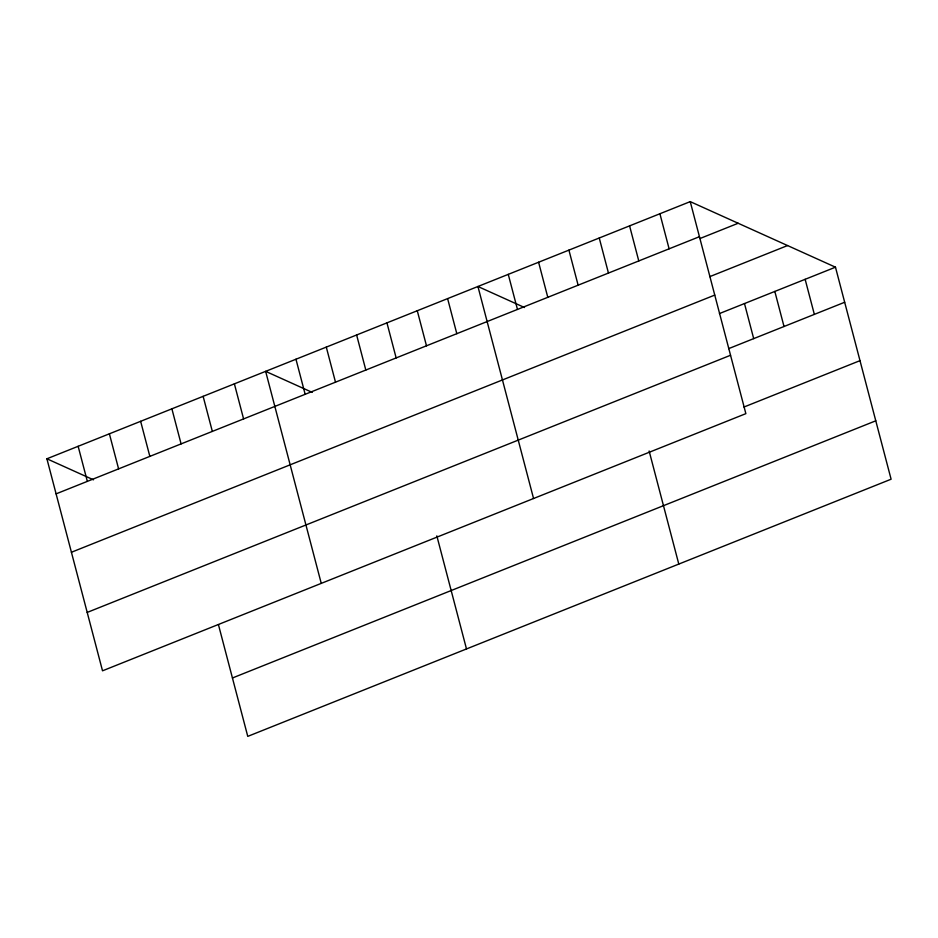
<?xml version="1.0" encoding="UTF-8"?>
<svg xmlns="http://www.w3.org/2000/svg" width="938" height="938" viewBox="0 0 938 938"><rect width="100%" height="100%" fill="white"/><g stroke="black" fill="none" stroke-linecap="round" stroke-linejoin="round"><path stroke-width="1.41" d="M690.239 201.623L745.862 413.646L102.523 670.811L46.9 458.788L690.239 201.623L835.477 267.189L891.1 479.212L247.761 736.377L218.448 624.661M56.104 493.857L699.443 236.693M699.924 238.545L738.171 223.256M709.749 276.651L787.545 245.557M71.417 552.259L714.756 295.083M719.434 313.573L835.477 267.189M728.638 348.643L844.681 302.259M87.199 612.42L730.55 355.256M743.951 407.033L859.994 360.649M232.436 677.986L875.775 420.81M524.53 307.523L477.934 286.489L533.558 498.512M312.237 392.389L265.642 371.354L321.253 583.377M46.9 458.788L93.495 479.822M805.144 279.313L814.348 314.382M774.823 291.437L784.016 326.506M744.491 303.56L753.695 338.63M659.906 213.747L669.111 248.816M629.586 225.87L638.778 260.94M599.253 237.994L608.457 273.064M649.131 450.99L678.795 564.078M568.92 250.118L578.125 285.187M538.6 262.241L547.792 297.311M508.267 274.365L517.471 309.434M447.614 298.612L456.806 333.682M417.281 310.736L426.485 345.805M386.948 322.86L396.153 357.929M436.827 535.856L466.491 648.944M356.628 334.983L365.82 370.053M326.295 347.107L335.499 382.176M295.962 359.231L305.167 394.3M234.383 383.841L243.587 418.911M203.136 396.34L212.34 431.41M171.889 408.827L181.093 443.897M140.641 421.314L149.846 456.384M109.394 433.813L118.598 468.883M78.147 446.3L87.351 481.37"/></g></svg>
